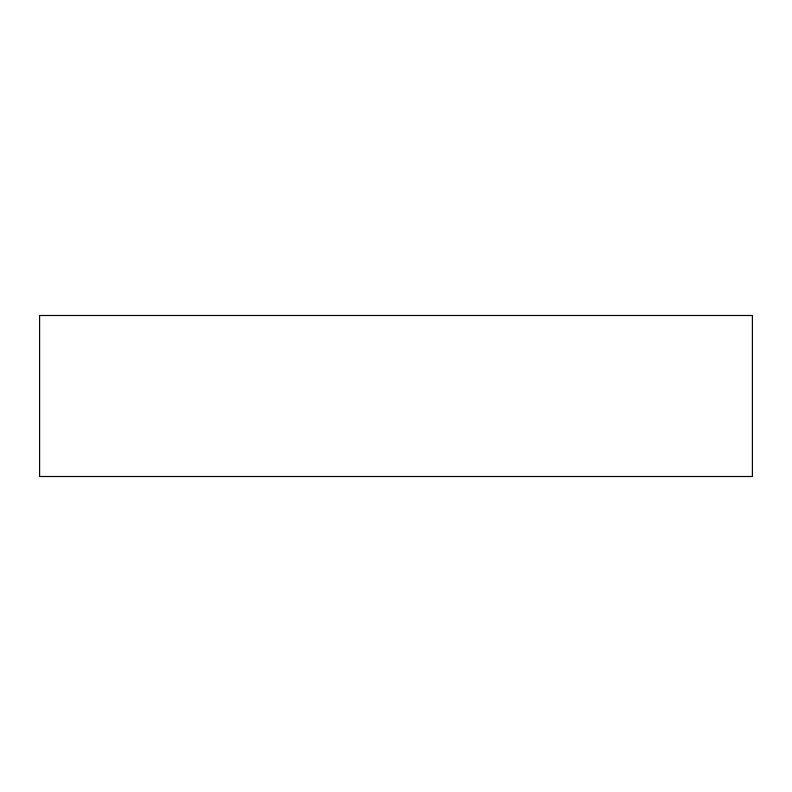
<?xml version="1.0" encoding="UTF-8"?>
<svg xmlns="http://www.w3.org/2000/svg" width="792" height="792" viewBox="0 0 792 792"><rect width="100%" height="100%" fill="white"/><g stroke="black" fill="none" stroke-linecap="round" stroke-linejoin="round"><path stroke-width="1.19" d="M752.4 315.493L39.6 315.493L39.6 476.507L752.4 476.507L752.4 315.493"/></g></svg>
